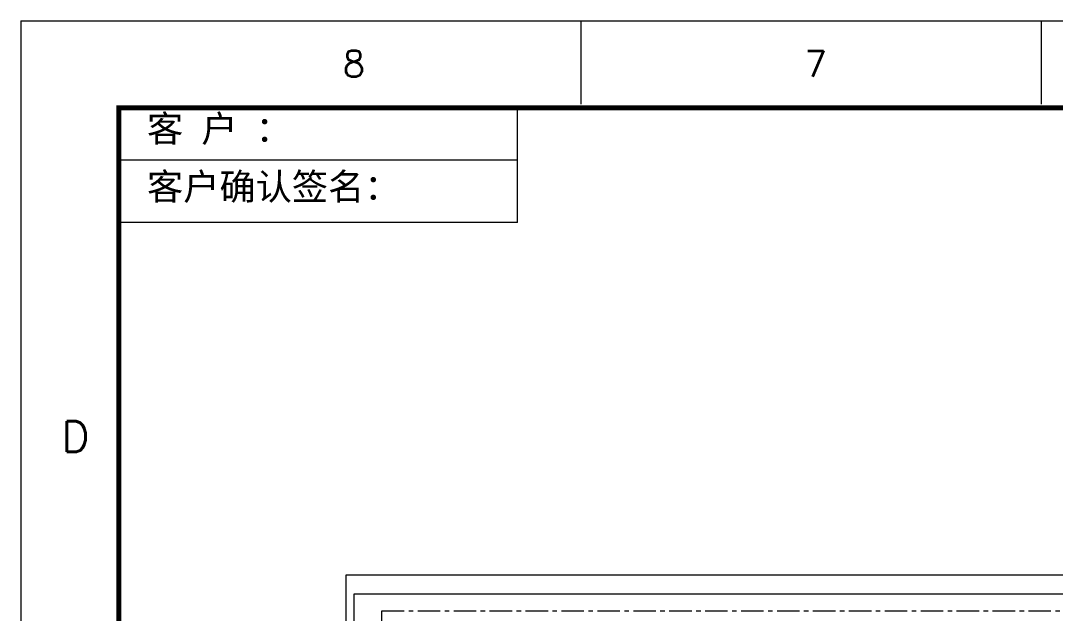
# Model space of a CAD drawing. Extents: x 105 to 1195, y -174 to 82.
# Drawn here: x 742.4 to 800, y -53.3 to -20.3 of the extents above; entities that cross this region are included whole.
import ezdxf

# ---------------------------------------------------------------- set-up
doc = ezdxf.new("R2010")
doc.units = 0
doc.header["$MEASUREMENT"] = 0
doc.linetypes.add('AUSGEZOGEN', pattern=[0])
doc.linetypes.add('CENTER', pattern=[2, 1.25, -0.25, 0.25, -0.25])
doc.layers.get('0').update_dxf_attribs({"linetype": 'AUSGEZOGEN'})
doc.layers.add('D', color=4, linetype='Continuous')
doc.layers.add('SEG', color=3, linetype='Continuous')
doc.styles.add('ROMANS', font='romans')

# ---------------------------------------------------------------- blocks, each defined once
blk = doc.blocks.new('0')
at = {"lineweight": 5}
for p, q in [((0, 65.2), (0, 0)), ((86, 65.2), (0, 65.2))]:
    blk.add_line(p, q, dxfattribs=at)
at = {"linetype": 'CENTER', "lineweight": 5}
blk.add_lwpolyline([(84, 63.2), (84, 8), (2, 8), (2, 63.2)], close=True, dxfattribs=at)

msp = doc.modelspace()

# ---------------------------------------------------------------- linework, layer by layer
at = {"layer": 'D', "lineweight": 9}
for p, q in [((742.378, -20.285), (742.378, -173.877)), ((742.378, -20.285), (959.595, -20.285)), ((773.562, -20.285), (773.562, -24.93)), ((799.182, -20.285), (799.182, -24.93)), ((770.041, -31.531), (770.041, -25.145)), ((770.041, -28.063), (747.847, -28.063)), ((770.041, -31.531), (747.847, -31.531))]:
    msp.add_line(p, q, dxfattribs=at)
at = {"layer": 'D', "lineweight": 9, "const_width": 0.285}
msp.add_lwpolyline([(953.1, -25.141), (747.847, -25.141), (747.847, -169.021), (953.1, -169.021), (953.1, -25.141)], dxfattribs=at)
at = {"layer": 'SEG', "lineweight": 5, "ltscale": 16.714716}
for p, q in [((760.949, -114.081), (760.949, -52.203)), ((760.949, -52.203), (845.946, -52.203))]:
    msp.add_line(p, q, dxfattribs=at)

# ---------------------------------------------------------------- block references
at = {"lineweight": 5}
msp.add_blockref('0', (760.485, -116.366), dxfattribs=at)

# ---------------------------------------------------------------- texts
at = {"layer": 'D', "lineweight": 9, "style": 'ROMANS'}
for s, height, p in [('8', 1.452, (760.304, -23.408)), ('7', 1.452, (786.018, -23.408)), ('D', 1.709, (744.661, -44.306))]:
    msp.add_text(s, height=height, dxfattribs=at).set_placement(p)
at = {"layer": 'D', "lineweight": 9, "char_height": 1.47758, "attachment_point": 1, "style": 'ROMANS'}
for s, insert, width in [('{\\fSimSun|b0|i0|c134|p2;客 户 ：   }', (749.412, -25.561), 26.45173), ('{\\fSimSun|b0|i0|c134|p2;客户确认签名：}', (749.412, -28.791), 19.58853)]:
    msp.add_mtext(s, dxfattribs=dict(at, insert=insert, width=width))

doc.saveas('drawing.dxf')
